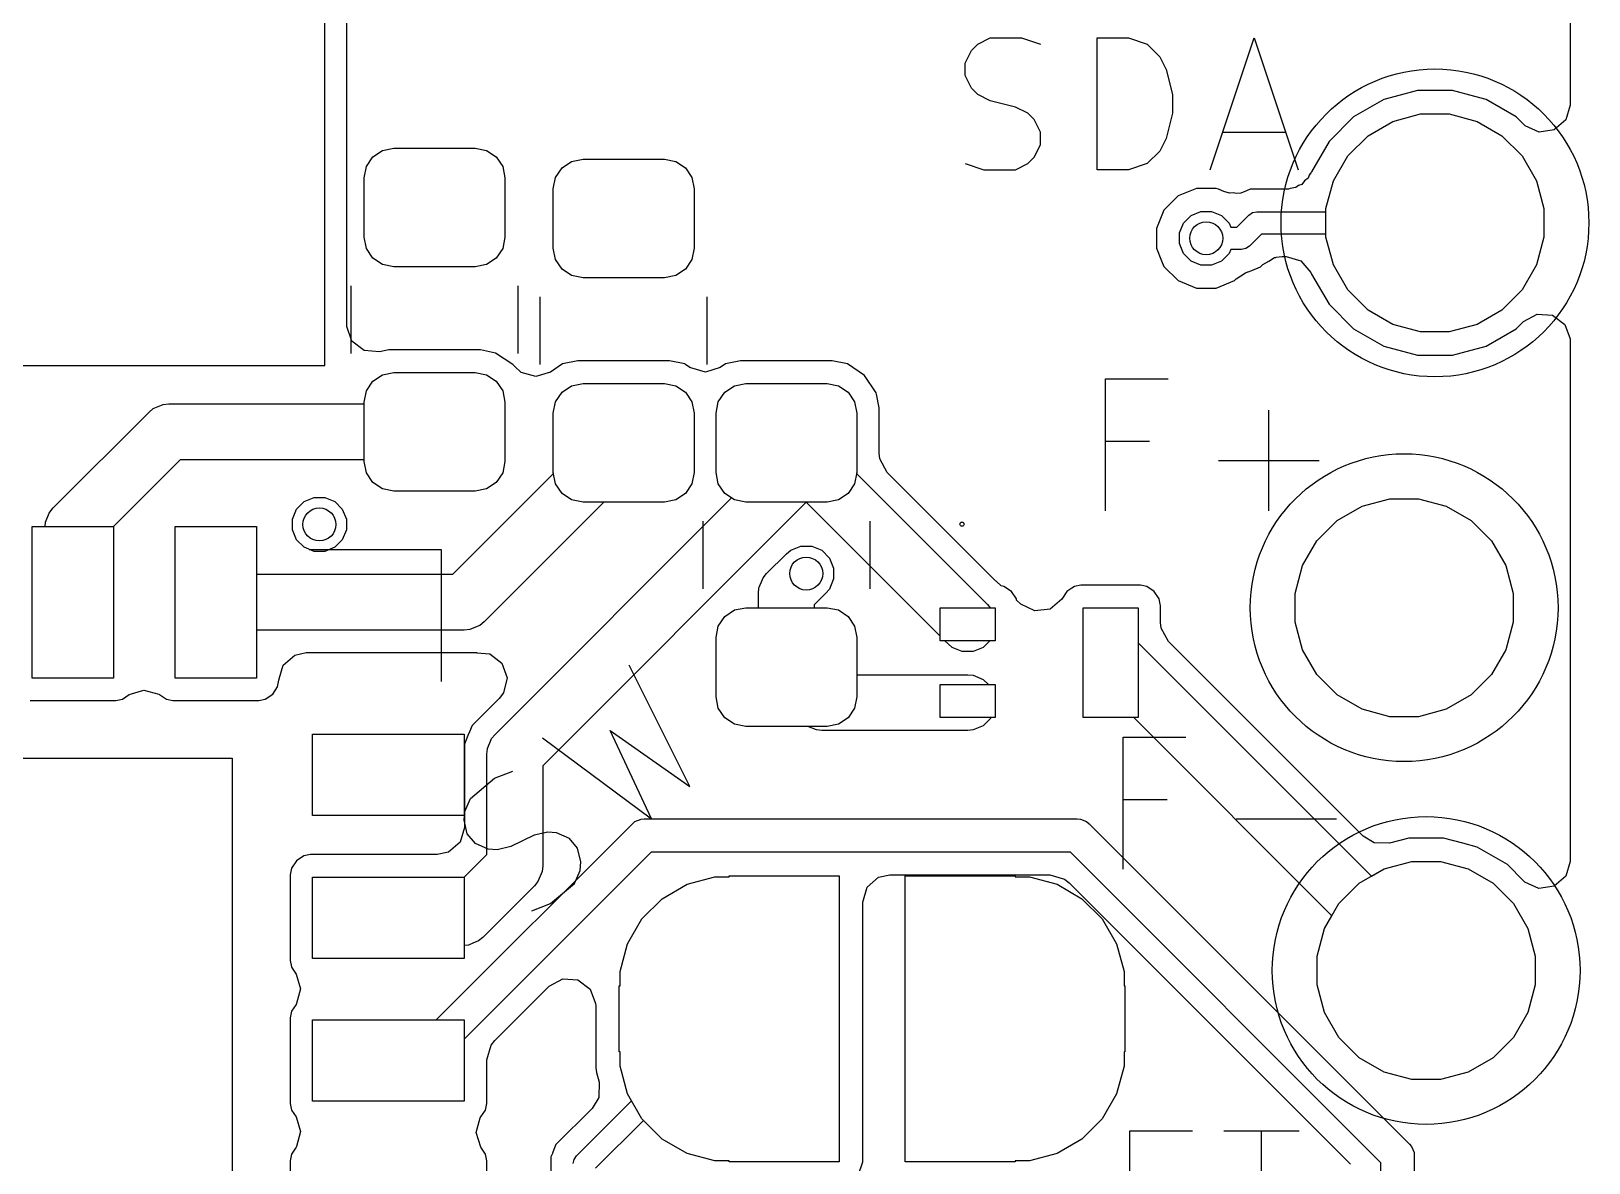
# Model space of a CAD drawing. Extents: x -28 to 34.6, y -6.7 to 48.3.
# Drawn here: x 18.15 to 25.23, y 15.42 to 20.56 of the extents above; entities that cross this region are included whole.
import ezdxf

# ---------------------------------------------------------------- set-up
doc = ezdxf.new("R2010")
doc.units = 0
doc.layers.add('BLACK', color=7, linetype='CONTINUOUS')

msp = doc.modelspace()

# ---------------------------------------------------------------- linework, layer by layer
at = {"layer": 'BLACK', "linetype": 'CONTINUOUS'}
for p, q in [((19.484332, 19.043125), (19.484332, 48.291502)), ((19.584832, 19.226675), (19.584832, 23.331927)), ((25.149651, 20.855945), (25.149564, 20.227113)), ((22.425873, 20.475588), (22.454444, 20.50416)), ((22.454444, 20.50416), (22.511587, 20.532731)), ((22.511587, 20.532731), (22.654444, 20.532731)), ((22.654444, 20.532731), (22.740158, 20.50416)), ((22.997302, 19.932731), (22.997302, 20.532731)), ((22.997302, 20.532731), (23.140159, 20.532731)), ((23.140159, 20.532731), (23.225873, 20.50416)), ((23.225873, 20.50416), (23.283016, 20.447017)), ((23.511587, 19.932731), (23.711587, 20.532731)), ((23.711587, 20.532731), (23.911587, 19.932731)), ((22.397301, 20.418445), (22.425873, 20.475588)), ((22.397301, 20.361302), (22.397301, 20.418445)), ((23.283016, 20.447017), (23.311587, 20.389874)), ((22.425873, 20.30416), (22.397301, 20.361302)), ((23.311587, 20.389874), (23.340159, 20.275588)), ((22.454444, 20.275588), (22.425873, 20.30416)), ((22.511587, 20.247017), (22.454444, 20.275588)), ((23.340159, 20.275588), (23.340159, 20.189874)), ((24.352974, 20.266247), (24.301929, 20.252569)), ((24.455064, 20.293602), (24.352974, 20.266247)), ((24.6136, 20.293602), (24.455064, 20.293602)), ((24.715689, 20.266247), (24.6136, 20.293602)), ((24.766735, 20.252569), (24.715689, 20.266247)), ((22.625873, 20.218445), (22.511587, 20.247017)), ((22.683016, 20.189874), (22.625873, 20.218445)), ((24.301929, 20.252569), (24.164635, 20.173303)), ((24.90403, 20.173302), (24.766734, 20.252569)), ((24.766734, 20.252569), (24.766735, 20.252569)), ((25.149564, 20.227113), (25.12987, 20.160076)), ((22.711587, 20.161302), (22.683016, 20.189874)), ((22.740158, 20.10416), (22.711587, 20.161302)), ((23.340159, 20.189874), (23.311587, 20.075588)), ((24.164632, 20.173301), (24.052533, 20.061202)), ((24.164635, 20.173303), (24.164632, 20.173301)), ((24.229951, 20.088179), (24.34299, 20.153442)), ((24.229951, 20.088179), (24.34299, 20.153442)), ((24.34299, 20.153442), (24.469069, 20.187224)), ((24.34299, 20.153442), (24.469069, 20.187224)), ((24.469069, 20.187224), (24.599595, 20.187224)), ((24.469069, 20.187224), (24.599595, 20.187224)), ((24.599595, 20.187224), (24.725674, 20.153442)), ((24.599595, 20.187224), (24.725674, 20.153442)), ((24.725674, 20.153442), (24.838713, 20.088179)), ((24.725674, 20.153442), (24.838713, 20.088179)), ((24.904031, 20.173301), (24.90403, 20.173302)), ((24.937883, 20.139449), (24.904031, 20.173301)), ((24.944348, 20.133428), (24.937883, 20.139449)), ((25.0079, 20.104395), (24.944348, 20.133428)), ((25.12987, 20.160076), (25.07706, 20.114329)), ((22.740158, 20.047017), (22.740158, 20.10416)), ((23.311587, 20.075588), (23.283016, 20.018445)), ((23.56873, 20.10416), (23.854445, 20.10416)), ((24.052531, 20.061199), (23.973265, 19.923905)), ((24.052533, 20.061202), (24.052531, 20.061199)), ((24.137655, 19.995883), (24.229951, 20.088179)), ((24.137655, 19.995883), (24.229951, 20.088179)), ((24.838713, 20.088179), (24.931009, 19.995883)), ((24.838713, 20.088179), (24.931009, 19.995883)), ((25.07706, 20.114329), (25.0079, 20.104395)), ((19.674608, 19.948164), (19.703873, 19.991961)), ((19.674608, 19.948164), (19.703873, 19.991961)), ((19.703873, 19.991961), (19.74767, 20.021226)), ((19.703873, 19.991961), (19.74767, 20.021226)), ((19.74767, 20.021226), (19.799332, 20.031502)), ((19.74767, 20.021226), (19.799332, 20.031502)), ((19.799332, 20.031502), (20.169332, 20.031502)), ((19.799332, 20.031502), (20.169332, 20.031502)), ((20.169332, 20.031502), (20.220994, 20.021226)), ((20.169332, 20.031502), (20.220994, 20.021226)), ((20.220994, 20.021226), (20.264791, 19.991961)), ((20.220994, 20.021226), (20.264791, 19.991961)), ((20.264791, 19.991961), (20.294056, 19.948164)), ((20.264791, 19.991961), (20.294056, 19.948164)), ((20.60767, 19.971226), (20.659332, 19.981502)), ((20.60767, 19.971226), (20.659332, 19.981502)), ((20.659332, 19.981502), (21.029332, 19.981502)), ((20.659332, 19.981502), (21.029332, 19.981502)), ((21.029332, 19.981502), (21.080994, 19.971226)), ((21.029332, 19.981502), (21.080994, 19.971226)), ((22.683016, 19.961302), (22.711587, 19.989874)), ((22.711587, 19.989874), (22.740158, 20.047017)), ((23.283016, 20.018445), (23.225873, 19.961302)), ((24.072392, 19.882844), (24.137655, 19.995883)), ((24.072392, 19.882844), (24.137655, 19.995883)), ((24.931009, 19.995883), (24.996272, 19.882844)), ((24.931009, 19.995883), (24.996272, 19.882844)), ((19.664332, 19.896502), (19.674608, 19.948164)), ((19.664332, 19.896502), (19.674608, 19.948164)), ((20.294056, 19.948164), (20.304332, 19.896502)), ((20.294056, 19.948164), (20.304332, 19.896502)), ((20.534608, 19.898164), (20.563873, 19.941961)), ((20.534608, 19.898164), (20.563873, 19.941961)), ((20.563873, 19.941961), (20.60767, 19.971226)), ((20.563873, 19.941961), (20.60767, 19.971226)), ((21.080994, 19.971226), (21.124791, 19.941961)), ((21.080994, 19.971226), (21.124791, 19.941961)), ((21.124791, 19.941961), (21.154056, 19.898164)), ((21.124791, 19.941961), (21.154056, 19.898164)), ((22.397301, 19.961302), (22.483016, 19.932731)), ((22.483016, 19.932731), (22.625873, 19.932731)), ((22.625873, 19.932731), (22.683016, 19.961302)), ((23.140159, 19.932731), (22.997302, 19.932731)), ((23.225873, 19.961302), (23.140159, 19.932731)), ((23.96267, 19.909321), (23.957619, 19.895271)), ((23.968894, 19.917044), (23.96267, 19.909321)), ((23.969202, 19.916866), (23.968894, 19.917044)), ((23.97034, 19.918838), (23.969202, 19.916866)), ((23.972041, 19.920948), (23.97034, 19.918838)), ((23.973265, 19.923905), (23.972041, 19.920948)), ((19.664332, 19.626502), (19.664332, 19.896502)), ((19.664332, 19.626502), (19.664332, 19.896502)), ((20.304332, 19.896502), (20.304332, 19.626502)), ((20.304332, 19.896502), (20.304332, 19.626502)), ((20.524332, 19.846502), (20.534608, 19.898164)), ((20.524332, 19.846502), (20.534608, 19.898164)), ((20.524332, 19.576502), (20.524332, 19.846502)), ((20.524332, 19.576502), (20.524332, 19.846502)), ((21.154056, 19.898164), (21.164332, 19.846502)), ((21.154056, 19.898164), (21.164332, 19.846502)), ((21.164332, 19.846502), (21.164332, 19.576502)), ((21.164332, 19.846502), (21.164332, 19.576502)), ((23.449157, 19.848602), (23.365689, 19.814028)), ((23.449159, 19.848602), (23.449157, 19.848602)), ((23.539505, 19.848602), (23.449159, 19.848602)), ((23.539506, 19.848602), (23.539505, 19.848602)), ((23.549645, 19.844402), (23.539506, 19.848602)), ((23.574329, 19.834178), (23.549645, 19.844402)), ((23.693918, 19.844402), (23.677458, 19.837585)), ((23.862647, 19.844402), (23.693918, 19.844402)), ((23.867789, 19.844831), (23.862647, 19.844402)), ((23.876429, 19.847937), (23.867789, 19.844831)), ((23.902185, 19.852741), (23.876429, 19.847937)), ((23.913106, 19.861121), (23.902185, 19.852741)), ((23.928199, 19.866545), (23.913106, 19.861121)), ((23.941192, 19.882668), (23.928199, 19.866545)), ((23.957619, 19.895271), (23.941192, 19.882668)), ((24.03861, 19.756765), (24.072392, 19.882844)), ((24.03861, 19.756765), (24.072392, 19.882844)), ((24.996272, 19.882844), (25.030054, 19.756765)), ((24.996272, 19.882844), (25.030054, 19.756765)), ((23.365689, 19.814028), (23.301806, 19.750145)), ((23.599762, 19.82671), (23.574329, 19.834178)), ((23.616043, 19.828461), (23.599762, 19.82671)), ((23.632089, 19.825168), (23.616043, 19.828461)), ((23.651363, 19.826776), (23.632089, 19.825168)), ((23.677458, 19.837585), (23.651363, 19.826776)), ((23.301806, 19.750145), (23.267232, 19.666677)), ((23.390398, 19.690948), (23.424886, 19.725436)), ((23.424886, 19.725436), (23.469946, 19.7441)), ((23.469946, 19.7441), (23.518718, 19.7441)), ((23.518718, 19.7441), (23.563778, 19.725436)), ((23.563778, 19.725436), (23.598266, 19.690948)), ((23.63329, 19.672302), (23.688411, 19.727423)), ((23.688411, 19.727423), (23.704892, 19.738435)), ((23.704892, 19.738435), (23.724332, 19.742302)), ((23.724332, 19.742302), (24.03861, 19.742302)), ((24.03861, 19.742302), (24.03861, 19.756765)), ((24.03861, 19.626239), (24.03861, 19.756765)), ((25.030054, 19.756765), (25.030054, 19.626239)), ((25.030054, 19.756765), (25.030054, 19.626239)), ((19.674608, 19.57484), (19.664332, 19.626502)), ((19.674608, 19.57484), (19.664332, 19.626502)), ((20.304332, 19.626502), (20.294056, 19.57484)), ((20.304332, 19.626502), (20.294056, 19.57484)), ((23.267232, 19.666677), (23.267232, 19.576328)), ((23.371734, 19.645888), (23.390398, 19.690948)), ((23.371734, 19.597116), (23.371734, 19.645888)), ((23.598266, 19.690948), (23.605989, 19.672302)), ((23.605989, 19.672302), (23.63329, 19.672302)), ((23.745374, 19.640702), (23.690253, 19.585581)), ((24.03861, 19.640702), (23.745374, 19.640702)), ((24.03861, 19.626239), (24.03861, 19.640702)), ((24.072392, 19.50016), (24.03861, 19.626239)), ((24.072392, 19.50016), (24.03861, 19.626239)), ((25.030054, 19.626239), (24.996272, 19.50016)), ((25.030054, 19.626239), (24.996272, 19.50016)), ((19.703873, 19.531043), (19.674608, 19.57484)), ((19.703873, 19.531043), (19.674608, 19.57484)), ((20.294056, 19.57484), (20.264791, 19.531043)), ((20.294056, 19.57484), (20.264791, 19.531043)), ((20.534608, 19.52484), (20.524332, 19.576502)), ((20.534608, 19.52484), (20.524332, 19.576502)), ((21.164332, 19.576502), (21.154056, 19.52484)), ((21.164332, 19.576502), (21.154056, 19.52484)), ((23.267232, 19.576328), (23.291013, 19.518917)), ((23.390398, 19.552056), (23.371734, 19.597116)), ((23.605989, 19.570702), (23.598266, 19.552056)), ((23.654332, 19.570702), (23.605989, 19.570702)), ((23.673772, 19.574569), (23.654332, 19.570702)), ((23.690253, 19.585581), (23.673772, 19.574569)), ((19.74767, 19.501778), (19.703873, 19.531043)), ((19.74767, 19.501778), (19.703873, 19.531043)), ((19.799332, 19.491502), (19.74767, 19.501778)), ((19.799332, 19.491502), (19.74767, 19.501778)), ((20.169332, 19.491502), (19.799332, 19.491502)), ((20.169332, 19.491502), (19.799332, 19.491502)), ((20.220994, 19.501778), (20.169332, 19.491502)), ((20.220994, 19.501778), (20.169332, 19.491502)), ((20.264791, 19.531043), (20.220994, 19.501778)), ((20.264791, 19.531043), (20.220994, 19.501778)), ((20.563873, 19.481043), (20.534608, 19.52484)), ((20.563873, 19.481043), (20.534608, 19.52484)), ((21.154056, 19.52484), (21.124791, 19.481043)), ((21.154056, 19.52484), (21.124791, 19.481043)), ((23.291013, 19.518917), (23.301806, 19.49286)), ((23.301806, 19.49286), (23.36569, 19.428976)), ((23.424886, 19.517568), (23.390398, 19.552056)), ((23.469946, 19.498904), (23.424886, 19.517568)), ((23.518718, 19.498904), (23.469946, 19.498904)), ((23.563778, 19.517568), (23.518718, 19.498904)), ((23.598266, 19.552056), (23.563778, 19.517568)), ((23.701205, 19.47542), (23.740943, 19.491879)), ((23.740943, 19.491879), (23.741924, 19.49286)), ((23.741924, 19.49286), (23.751348, 19.502283)), ((23.751348, 19.502283), (23.778275, 19.516987)), ((23.778275, 19.516987), (23.804094, 19.533579)), ((23.804094, 19.533579), (23.810294, 19.534471)), ((23.810294, 19.534471), (23.812671, 19.535768)), ((23.812671, 19.535768), (23.839029, 19.538602)), ((23.839029, 19.538602), (23.85748, 19.538602)), ((23.85748, 19.538602), (23.924519, 19.518917)), ((23.924519, 19.518917), (23.970274, 19.466113)), ((24.137655, 19.387121), (24.072392, 19.50016)), ((24.137655, 19.387121), (24.072392, 19.50016)), ((24.996272, 19.50016), (24.931009, 19.387121)), ((24.996272, 19.50016), (24.931009, 19.387121)), ((20.60767, 19.451778), (20.563873, 19.481043)), ((20.60767, 19.451778), (20.563873, 19.481043)), ((20.659332, 19.441502), (20.60767, 19.451778)), ((20.659332, 19.441502), (20.60767, 19.451778)), ((21.029332, 19.441502), (20.659332, 19.441502)), ((21.029332, 19.441502), (20.659332, 19.441502)), ((21.080994, 19.451778), (21.029332, 19.441502)), ((21.080994, 19.451778), (21.029332, 19.441502)), ((21.124791, 19.481043), (21.080994, 19.451778)), ((21.124791, 19.481043), (21.080994, 19.451778)), ((23.36569, 19.428976), (23.449159, 19.394402)), ((23.539505, 19.394402), (23.622974, 19.428976)), ((23.622974, 19.428976), (23.630505, 19.436508)), ((23.630505, 19.436508), (23.672634, 19.464156)), ((23.672634, 19.464156), (23.68389, 19.468602)), ((23.68389, 19.468602), (23.684745, 19.468602)), ((23.684745, 19.468602), (23.684746, 19.468602)), ((23.684746, 19.468602), (23.701205, 19.47542)), ((23.970274, 19.466113), (23.972041, 19.462056)), ((23.972041, 19.462056), (23.973265, 19.4591)), ((23.973265, 19.4591), (24.052532, 19.321804)), ((19.604332, 19.097861), (19.604332, 19.405143)), ((20.364332, 19.097861), (20.364332, 19.405143)), ((20.464332, 19.047861), (20.464332, 19.355143)), ((21.224332, 19.047861), (21.224332, 19.355143)), ((23.449159, 19.394402), (23.449161, 19.394402)), ((23.449161, 19.394402), (23.539503, 19.394402)), ((23.539503, 19.394402), (23.539505, 19.394402)), ((24.229951, 19.294825), (24.137655, 19.387121)), ((24.229951, 19.294825), (24.137655, 19.387121)), ((24.931009, 19.387121), (24.838713, 19.294825)), ((24.931009, 19.387121), (24.838713, 19.294825)), ((24.052532, 19.321804), (24.164634, 19.209702)), ((24.34299, 19.229562), (24.229951, 19.294825)), ((24.34299, 19.229562), (24.229951, 19.294825)), ((24.838713, 19.294825), (24.725674, 19.229562)), ((24.838713, 19.294825), (24.725674, 19.229562)), ((24.937736, 19.243409), (24.999056, 19.276893)), ((24.999056, 19.276893), (25.068748, 19.271909)), ((25.068748, 19.271909), (25.124682, 19.230039)), ((19.58501, 19.220038), (19.584832, 19.226675)), ((19.608254, 19.154148), (19.58501, 19.220038)), ((24.164634, 19.209702), (24.30193, 19.130435)), ((24.469069, 19.19578), (24.34299, 19.229562)), ((24.469069, 19.19578), (24.34299, 19.229562)), ((24.725674, 19.229562), (24.599595, 19.19578)), ((24.725674, 19.229562), (24.599595, 19.19578)), ((24.766734, 19.130435), (24.90403, 19.209702)), ((24.90403, 19.209702), (24.937736, 19.243409)), ((25.124682, 19.230039), (25.1491, 19.164575)), ((19.663432, 19.111285), (19.608254, 19.154148)), ((24.30193, 19.130435), (24.455064, 19.089402)), ((24.599595, 19.19578), (24.469069, 19.19578)), ((24.599595, 19.19578), (24.469069, 19.19578)), ((24.6136, 19.089402), (24.766734, 19.130435)), ((25.149416, 19.15571), (25.14909, 16.787587)), ((25.1491, 19.164575), (25.149416, 19.15571)), ((19.733023, 19.105058), (19.663432, 19.111285)), ((19.775977, 19.113602), (19.733023, 19.105058)), ((19.77598, 19.113602), (19.775977, 19.113602)), ((20.192684, 19.113602), (19.77598, 19.113602)), ((20.192686, 19.113602), (20.192684, 19.113602)), ((20.261842, 19.099846), (20.192686, 19.113602)), ((20.261843, 19.099846), (20.261842, 19.099846)), ((20.261844, 19.099845), (20.261843, 19.099846)), ((20.340272, 19.047442), (20.261844, 19.099845)), ((20.635978, 19.063602), (20.566819, 19.049846)), ((20.63598, 19.063602), (20.635978, 19.063602)), ((21.052684, 19.063602), (20.63598, 19.063602)), ((21.052686, 19.063602), (21.052684, 19.063602)), ((21.121842, 19.049846), (21.052686, 19.063602)), ((21.375978, 19.063602), (21.306821, 19.049846)), ((21.37598, 19.063602), (21.375978, 19.063602)), ((21.792684, 19.063602), (21.37598, 19.063602)), ((21.792686, 19.063602), (21.792684, 19.063602)), ((21.861842, 19.049846), (21.792686, 19.063602)), ((24.455064, 19.089402), (24.455066, 19.089402)), ((24.455066, 19.089402), (24.613598, 19.089402)), ((24.613598, 19.089402), (24.6136, 19.089402)), ((-9.749238, 19.043125), (19.484332, 19.043125)), ((19.703873, 18.971961), (19.74767, 19.001226)), ((19.703873, 18.971961), (19.74767, 19.001226)), ((19.703873, 18.971961), (19.74767, 19.001226)), ((19.74767, 19.001226), (19.799332, 19.011502)), ((19.74767, 19.001226), (19.799332, 19.011502)), ((19.74767, 19.001226), (19.799332, 19.011502)), ((19.799332, 19.011502), (20.169332, 19.011502)), ((19.799332, 19.011502), (20.169332, 19.011502)), ((19.799332, 19.011502), (20.169332, 19.011502)), ((20.169332, 19.011502), (20.220994, 19.001226)), ((20.169332, 19.011502), (20.220994, 19.001226)), ((20.169332, 19.011502), (20.220994, 19.001226)), ((20.220994, 19.001226), (20.264791, 18.971961)), ((20.220994, 19.001226), (20.264791, 18.971961)), ((20.220994, 19.001226), (20.264791, 18.971961)), ((20.340272, 19.047441), (20.340272, 19.047442)), ((20.340274, 19.04744), (20.340272, 19.047441)), ((20.348908, 19.038806), (20.340274, 19.04744)), ((20.349082, 19.038981), (20.348908, 19.038806)), ((20.37813, 19.01095), (20.349082, 19.038981)), ((20.44551, 18.992465), (20.37813, 19.01095)), ((20.512187, 19.013342), (20.44551, 18.992465)), ((20.566819, 19.049846), (20.512187, 19.013342)), ((21.121843, 19.049846), (21.121842, 19.049846)), ((21.121844, 19.049845), (21.121843, 19.049846)), ((21.12544, 19.047442), (21.121844, 19.049845)), ((21.145443, 19.034077), (21.12544, 19.047442)), ((21.149163, 19.031687), (21.145443, 19.034077)), ((21.216543, 19.013201), (21.149163, 19.031687)), ((21.283221, 19.034077), (21.216543, 19.013201)), ((21.306821, 19.049846), (21.283221, 19.034077)), ((21.861843, 19.049846), (21.861842, 19.049846)), ((21.861844, 19.049845), (21.861843, 19.049846)), ((21.940272, 18.997442), (21.861844, 19.049845)), ((21.992675, 18.919014), (21.940272, 18.997442)), ((19.664332, 18.876502), (19.674608, 18.928164)), ((19.664332, 18.876502), (19.674608, 18.928164)), ((19.664332, 18.876502), (19.674608, 18.928164)), ((19.674608, 18.928164), (19.703873, 18.971961)), ((19.674608, 18.928164), (19.703873, 18.971961)), ((19.674608, 18.928164), (19.703873, 18.971961)), ((20.264791, 18.971961), (20.294056, 18.928164)), ((20.264791, 18.971961), (20.294056, 18.928164)), ((20.264791, 18.971961), (20.294056, 18.928164)), ((20.294056, 18.928164), (20.304332, 18.876502)), ((20.294056, 18.928164), (20.304332, 18.876502)), ((20.294056, 18.928164), (20.304332, 18.876502)), ((20.534608, 18.878164), (20.563873, 18.921961)), ((20.534608, 18.878164), (20.563873, 18.921961)), ((20.534608, 18.878164), (20.563873, 18.921961)), ((20.563873, 18.921961), (20.60767, 18.951226)), ((20.563873, 18.921961), (20.60767, 18.951226)), ((20.563873, 18.921961), (20.60767, 18.951226)), ((20.60767, 18.951226), (20.659332, 18.961502)), ((20.60767, 18.951226), (20.659332, 18.961502)), ((20.60767, 18.951226), (20.659332, 18.961502)), ((20.659332, 18.961502), (21.029332, 18.961502)), ((20.659332, 18.961502), (21.029332, 18.961502)), ((20.659332, 18.961502), (21.029332, 18.961502)), ((21.029332, 18.961502), (21.080994, 18.951226)), ((21.029332, 18.961502), (21.080994, 18.951226)), ((21.029332, 18.961502), (21.080994, 18.951226)), ((21.080994, 18.951226), (21.124791, 18.921961)), ((21.080994, 18.951226), (21.124791, 18.921961)), ((21.080994, 18.951226), (21.124791, 18.921961)), ((21.124791, 18.921961), (21.154056, 18.878164)), ((21.124791, 18.921961), (21.154056, 18.878164)), ((21.124791, 18.921961), (21.154056, 18.878164)), ((21.274608, 18.878164), (21.303873, 18.921961)), ((21.274608, 18.878164), (21.303873, 18.921961)), ((21.274608, 18.878164), (21.303873, 18.921961)), ((21.303873, 18.921961), (21.34767, 18.951226)), ((21.303873, 18.921961), (21.34767, 18.951226)), ((21.303873, 18.921961), (21.34767, 18.951226)), ((21.34767, 18.951226), (21.399332, 18.961502)), ((21.34767, 18.951226), (21.399332, 18.961502)), ((21.34767, 18.951226), (21.399332, 18.961502)), ((21.399332, 18.961502), (21.769332, 18.961502)), ((21.399332, 18.961502), (21.769332, 18.961502)), ((21.399332, 18.961502), (21.769332, 18.961502)), ((21.769332, 18.961502), (21.820994, 18.951226)), ((21.769332, 18.961502), (21.820994, 18.951226)), ((21.769332, 18.961502), (21.820994, 18.951226)), ((21.820994, 18.951226), (21.864791, 18.921961)), ((21.820994, 18.951226), (21.864791, 18.921961)), ((21.820994, 18.951226), (21.864791, 18.921961)), ((21.864791, 18.921961), (21.894056, 18.878164)), ((21.864791, 18.921961), (21.894056, 18.878164)), ((21.864791, 18.921961), (21.894056, 18.878164)), ((21.993957, 18.912569), (21.992675, 18.919014)), ((23.035873, 18.382731), (23.035873, 18.982731)), ((23.035873, 18.982731), (23.321587, 18.982731)), ((18.685329, 18.831304), (18.704574, 18.847098)), ((18.704574, 18.847098), (18.704575, 18.847099)), ((18.704575, 18.847099), (18.750356, 18.866062)), ((18.750356, 18.866062), (18.775132, 18.868502)), ((18.775132, 18.868502), (19.664332, 18.868502)), ((19.664332, 18.868502), (19.664332, 18.876502)), ((19.664332, 18.606502), (19.664332, 18.876502)), ((19.664332, 18.606502), (19.664332, 18.876502)), ((20.304332, 18.876502), (20.304332, 18.606502)), ((20.304332, 18.876502), (20.304332, 18.606502)), ((20.304332, 18.876502), (20.304332, 18.606502)), ((20.524332, 18.826502), (20.534608, 18.878164)), ((20.524332, 18.826502), (20.534608, 18.878164)), ((20.524332, 18.826502), (20.534608, 18.878164)), ((21.154056, 18.878164), (21.164332, 18.826502)), ((21.154056, 18.878164), (21.164332, 18.826502)), ((21.154056, 18.878164), (21.164332, 18.826502)), ((21.264332, 18.826502), (21.274608, 18.878164)), ((21.264332, 18.826502), (21.274608, 18.878164)), ((21.264332, 18.826502), (21.274608, 18.878164)), ((21.894056, 18.878164), (21.904332, 18.826502)), ((21.894056, 18.878164), (21.904332, 18.826502)), ((21.894056, 18.878164), (21.904332, 18.826502)), ((22.006432, 18.849857), (21.993957, 18.912569)), ((22.006432, 18.644761), (22.006432, 18.849857)), ((18.249529, 18.395505), (18.685329, 18.831304)), ((20.524332, 18.556502), (20.524332, 18.826502)), ((20.524332, 18.556502), (20.524332, 18.826502)), ((20.524332, 18.556502), (20.524332, 18.826502)), ((21.164332, 18.826502), (21.164332, 18.556502)), ((21.164332, 18.826502), (21.164332, 18.556502)), ((21.164332, 18.826502), (21.164332, 18.556502)), ((21.264332, 18.556502), (21.264332, 18.826502)), ((21.264332, 18.556502), (21.264332, 18.826502)), ((21.264332, 18.556502), (21.264332, 18.826502)), ((21.904332, 18.826502), (21.904332, 18.556502)), ((21.904332, 18.826502), (21.904332, 18.556502)), ((21.904332, 18.826502), (21.904332, 18.556502)), ((23.77873, 18.382731), (23.77873, 18.839874)), ((22.009266, 18.618403), (22.006432, 18.644761)), ((23.235873, 18.697017), (23.035873, 18.697017)), ((18.827737, 18.614502), (18.524332, 18.311097)), ((19.664332, 18.614502), (18.827737, 18.614502)), ((19.664332, 18.606502), (19.664332, 18.614502)), ((19.674608, 18.55484), (19.664332, 18.606502)), ((19.674608, 18.55484), (19.664332, 18.606502)), ((19.674608, 18.55484), (19.664332, 18.606502)), ((20.304332, 18.606502), (20.294056, 18.55484)), ((20.304332, 18.606502), (20.294056, 18.55484)), ((20.304332, 18.606502), (20.294056, 18.55484)), ((22.042751, 18.55708), (22.009266, 18.618403)), ((23.550159, 18.611302), (24.007302, 18.611302)), ((19.703873, 18.511043), (19.674608, 18.55484)), ((19.703873, 18.511043), (19.674608, 18.55484)), ((19.703873, 18.511043), (19.674608, 18.55484)), ((19.74767, 18.481778), (19.703873, 18.511043)), ((19.74767, 18.481778), (19.703873, 18.511043)), ((19.74767, 18.481778), (19.703873, 18.511043)), ((20.066726, 18.093502), (20.525227, 18.552003)), ((20.264791, 18.511043), (20.220994, 18.481778)), ((20.264791, 18.511043), (20.220994, 18.481778)), ((20.264791, 18.511043), (20.220994, 18.481778)), ((20.294056, 18.55484), (20.264791, 18.511043)), ((20.294056, 18.55484), (20.264791, 18.511043)), ((20.294056, 18.55484), (20.264791, 18.511043)), ((20.525227, 18.552003), (20.524332, 18.556502)), ((20.534608, 18.50484), (20.524332, 18.556502)), ((20.534608, 18.50484), (20.524332, 18.556502)), ((20.563873, 18.461043), (20.534608, 18.50484)), ((20.563873, 18.461043), (20.534608, 18.50484)), ((21.154056, 18.50484), (21.124791, 18.461043)), ((21.154056, 18.50484), (21.124791, 18.461043)), ((21.154056, 18.50484), (21.124791, 18.461043)), ((21.164332, 18.556502), (21.154056, 18.50484)), ((21.164332, 18.556502), (21.154056, 18.50484)), ((21.164332, 18.556502), (21.154056, 18.50484)), ((21.274608, 18.50484), (21.264332, 18.556502)), ((21.274608, 18.50484), (21.264332, 18.556502)), ((21.274608, 18.50484), (21.264332, 18.556502)), ((21.303873, 18.461043), (21.274608, 18.50484)), ((21.303873, 18.461043), (21.274608, 18.50484)), ((21.303873, 18.461043), (21.274608, 18.50484)), ((21.894056, 18.50484), (21.864791, 18.461043)), ((21.894056, 18.50484), (21.864791, 18.461043)), ((21.904332, 18.556502), (21.894056, 18.50484)), ((21.904332, 18.556502), (21.894056, 18.50484)), ((21.904332, 18.556502), (21.903437, 18.552003)), ((21.903437, 18.552003), (22.499134, 17.956305)), ((22.536215, 18.063616), (22.042751, 18.55708)), ((19.35648, 18.389548), (19.390968, 18.424036)), ((19.390968, 18.424036), (19.436028, 18.4427)), ((19.436028, 18.4427), (19.4848, 18.4427)), ((19.4848, 18.4427), (19.52986, 18.424036)), ((19.52986, 18.424036), (19.564348, 18.389548)), ((19.799332, 18.471502), (19.74767, 18.481778)), ((19.799332, 18.471502), (19.74767, 18.481778)), ((19.799332, 18.471502), (19.74767, 18.481778)), ((20.169332, 18.471502), (19.799332, 18.471502)), ((20.169332, 18.471502), (19.799332, 18.471502)), ((20.169332, 18.471502), (19.799332, 18.471502)), ((20.220994, 18.481778), (20.169332, 18.471502)), ((20.220994, 18.481778), (20.169332, 18.471502)), ((20.220994, 18.481778), (20.169332, 18.471502)), ((20.753937, 18.421502), (20.209135, 17.876699)), ((20.259129, 17.365269), (21.334463, 18.440603)), ((20.60767, 18.431778), (20.563873, 18.461043)), ((20.60767, 18.431778), (20.563873, 18.461043)), ((20.659332, 18.421502), (20.60767, 18.431778)), ((20.659332, 18.421502), (20.60767, 18.431778)), ((21.029332, 18.421502), (20.659332, 18.421502)), ((21.029332, 18.421502), (20.659332, 18.421502)), ((21.029332, 18.421502), (20.753937, 18.421502)), ((21.080994, 18.431778), (21.029332, 18.421502)), ((21.080994, 18.431778), (21.029332, 18.421502)), ((21.080994, 18.431778), (21.029332, 18.421502)), ((21.124791, 18.461043), (21.080994, 18.431778)), ((21.124791, 18.461043), (21.080994, 18.431778)), ((21.124791, 18.461043), (21.080994, 18.431778)), ((21.334463, 18.440603), (21.303873, 18.461043)), ((21.34767, 18.431778), (21.303873, 18.461043)), ((21.34767, 18.431778), (21.303873, 18.461043)), ((21.399332, 18.421502), (21.34767, 18.431778)), ((21.399332, 18.421502), (21.34767, 18.431778)), ((21.769332, 18.421502), (21.399332, 18.421502)), ((21.769332, 18.421502), (21.399332, 18.421502)), ((21.674494, 18.421502), (21.674134, 18.421063)), ((21.674726, 18.421502), (21.674494, 18.421502)), ((22.284332, 17.811897), (21.674726, 18.421502)), ((21.820994, 18.431778), (21.769332, 18.421502)), ((21.820994, 18.431778), (21.769332, 18.421502)), ((21.864791, 18.461043), (21.820994, 18.431778)), ((21.864791, 18.461043), (21.820994, 18.431778)), ((24.20299, 18.403442), (24.329069, 18.437224)), ((24.329069, 18.437224), (24.459595, 18.437224)), ((24.459595, 18.437224), (24.585674, 18.403442)), ((18.214965, 18.330943), (18.231533, 18.370942)), ((18.231533, 18.370942), (18.233735, 18.376259)), ((18.233735, 18.376259), (18.233736, 18.37626)), ((18.233736, 18.37626), (18.249529, 18.395505)), ((19.337816, 18.344488), (19.35648, 18.389548)), ((19.564348, 18.389548), (19.583012, 18.344488)), ((21.674134, 18.421063), (20.475932, 17.222861)), ((24.089951, 18.338179), (24.20299, 18.403442)), ((24.585674, 18.403442), (24.698713, 18.338179)), ((18.154332, 17.621502), (18.154332, 18.311502)), ((18.154332, 18.311502), (18.212903, 18.311502)), ((18.154332, 17.621502), (18.154332, 18.311502)), ((18.154332, 18.311502), (18.524332, 18.311502)), ((18.154332, 17.621502), (18.154332, 18.311502)), ((18.154332, 18.311502), (18.524332, 18.311502)), ((18.212903, 18.311502), (18.214772, 18.330478)), ((18.214772, 18.330478), (18.214965, 18.330943)), ((18.524332, 18.311502), (18.524332, 17.621502)), ((18.524332, 18.311502), (18.524332, 17.621502)), ((18.524332, 18.311097), (18.524332, 17.621502)), ((18.804332, 17.621502), (18.804332, 18.311502)), ((18.804332, 18.311502), (19.174332, 18.311502)), ((18.804332, 17.621502), (18.804332, 18.311502)), ((18.804332, 18.311502), (19.174332, 18.311502)), ((18.804332, 17.621502), (18.804332, 18.311502)), ((18.804332, 18.311502), (19.174332, 18.311502)), ((19.174332, 18.311502), (19.174332, 18.093502)), ((19.174332, 18.311502), (19.174332, 17.621502)), ((19.174332, 18.311502), (19.174332, 17.621502)), ((19.337816, 18.295716), (19.337816, 18.344488)), ((19.35648, 18.250656), (19.337816, 18.295716)), ((19.583012, 18.295716), (19.564348, 18.250656)), ((19.583012, 18.344488), (19.583012, 18.295716)), ((21.204332, 18.335143), (21.204332, 18.027861)), ((21.964332, 18.335143), (21.964332, 18.027861)), ((23.997655, 18.245883), (24.089951, 18.338179)), ((24.698713, 18.338179), (24.791009, 18.245883)), ((19.390968, 18.216168), (19.35648, 18.250656)), ((19.436028, 18.197504), (19.390968, 18.216168)), ((19.52986, 18.216168), (19.4848, 18.197504)), ((19.564348, 18.250656), (19.52986, 18.216168)), ((21.604092, 18.202473), (21.649873, 18.221436)), ((21.649873, 18.221436), (21.699427, 18.221436)), ((21.699427, 18.221436), (21.745208, 18.202473)), ((23.932392, 18.132844), (23.997655, 18.245883)), ((24.791009, 18.245883), (24.856272, 18.132844)), ((19.414332, 18.206502), (20.014332, 18.206502)), ((19.4848, 18.197504), (19.436028, 18.197504)), ((20.014332, 18.206502), (20.014332, 17.606502)), ((21.494529, 18.096361), (21.584847, 18.186679)), ((21.584847, 18.186679), (21.604092, 18.202473)), ((21.745208, 18.202473), (21.780247, 18.167434)), ((21.780247, 18.167434), (21.79921, 18.121653)), ((19.174332, 18.093502), (20.066726, 18.093502)), ((21.461126, 18.034602), (21.475387, 18.069032)), ((21.475387, 18.069032), (21.478735, 18.077115)), ((21.478735, 18.077115), (21.478736, 18.077116)), ((21.478736, 18.077116), (21.494529, 18.096361)), ((21.79921, 18.072099), (21.780247, 18.026318)), ((21.79921, 18.121653), (21.79921, 18.072099)), ((23.89861, 18.006765), (23.932392, 18.132844)), ((24.856272, 18.132844), (24.890054, 18.006765)), ((21.457332, 18.006558), (21.459772, 18.031334)), ((21.457332, 17.941502), (21.457332, 18.006558)), ((21.459772, 18.031334), (21.461126, 18.034602)), ((21.764453, 18.007073), (21.711332, 17.953952)), ((21.780247, 18.026318), (21.764453, 18.007073)), ((22.538678, 18.06197), (22.536215, 18.063616)), ((22.539697, 18.060266), (22.538678, 18.06197)), ((22.561363, 18.040226), (22.539697, 18.060266)), ((22.574169, 18.037678), (22.561363, 18.040226)), ((22.607942, 18.015112), (22.574169, 18.037678)), ((22.630508, 17.981339), (22.607942, 18.015112)), ((22.860721, 18.015112), (22.837432, 17.980257)), ((22.883187, 18.030123), (22.860721, 18.015112)), ((22.894495, 18.037678), (22.883187, 18.030123)), ((22.894497, 18.037679), (22.894495, 18.037679)), ((22.894495, 18.037679), (22.894495, 18.037678)), ((22.924273, 18.043601), (22.894497, 18.037679)), ((22.924281, 18.043602), (22.924273, 18.043601)), ((23.194389, 18.043602), (22.924281, 18.043602)), ((23.224167, 18.037679), (23.194389, 18.043602)), ((23.224168, 18.037679), (23.224167, 18.037679)), ((23.224169, 18.037678), (23.224168, 18.037679)), ((23.257942, 18.015112), (23.224169, 18.037678)), ((23.280508, 17.981339), (23.257942, 18.015112)), ((23.89861, 17.876239), (23.89861, 18.006765)), ((24.890054, 18.006765), (24.890054, 17.876239)), ((21.303873, 17.901961), (21.34767, 17.931226)), ((21.303873, 17.901961), (21.34767, 17.931226)), ((21.303873, 17.901961), (21.34767, 17.931226)), ((21.34767, 17.931226), (21.399332, 17.941502)), ((21.34767, 17.931226), (21.399332, 17.941502)), ((21.34767, 17.931226), (21.399332, 17.941502)), ((21.399332, 17.941502), (21.457332, 17.941502)), ((21.399332, 17.941502), (21.769332, 17.941502)), ((21.399332, 17.941502), (21.769332, 17.941502)), ((21.711332, 17.953952), (21.711332, 17.941502)), ((21.711332, 17.941502), (21.769332, 17.941502)), ((21.769332, 17.941502), (21.820994, 17.931226)), ((21.769332, 17.941502), (21.820994, 17.931226)), ((21.769332, 17.941502), (21.820994, 17.931226)), ((21.820994, 17.931226), (21.864791, 17.901961)), ((21.820994, 17.931226), (21.864791, 17.901961)), ((21.820994, 17.931226), (21.864791, 17.901961)), ((22.284332, 17.791502), (22.284332, 17.941502)), ((22.284332, 17.941502), (22.534332, 17.941502)), ((22.284332, 17.791502), (22.284332, 17.941502)), ((22.284332, 17.941502), (22.534332, 17.941502)), ((22.499134, 17.956305), (22.511283, 17.941502)), ((22.511283, 17.941502), (22.534332, 17.941502)), ((22.534332, 17.941502), (22.534332, 17.791502)), ((22.534332, 17.941502), (22.534332, 17.791502)), ((22.534332, 17.941502), (22.534332, 17.791502)), ((22.631743, 17.975128), (22.630508, 17.981339)), ((22.650132, 17.958119), (22.631743, 17.975128)), ((22.651467, 17.956903), (22.650132, 17.958119)), ((22.714494, 17.926747), (22.651467, 17.956903)), ((22.783819, 17.935453), (22.714494, 17.926747)), ((22.837432, 17.980257), (22.783819, 17.935453)), ((22.934332, 17.441502), (22.934332, 17.941502)), ((22.934332, 17.941502), (23.184332, 17.941502)), ((22.934332, 17.441502), (22.934332, 17.941502)), ((22.934332, 17.941502), (23.184332, 17.941502)), ((22.934332, 17.441502), (22.934332, 17.941502)), ((22.934332, 17.941502), (23.184332, 17.941502)), ((23.184332, 17.941502), (23.184332, 17.781108)), ((23.184332, 17.941502), (23.184332, 17.441502)), ((23.184332, 17.941502), (23.184332, 17.441502)), ((23.285126, 17.958119), (23.280508, 17.981339)), ((23.28643, 17.951561), (23.285126, 17.958119)), ((23.286431, 17.951553), (23.28643, 17.951561)), ((23.286431, 17.874762), (23.286431, 17.951553)), ((20.189889, 17.860905), (20.163072, 17.849798)), ((20.18989, 17.860906), (20.189889, 17.860905)), ((20.209135, 17.876699), (20.18989, 17.860906)), ((21.264332, 17.806502), (21.274608, 17.858164)), ((21.264332, 17.806502), (21.274608, 17.858164)), ((21.264332, 17.806502), (21.274608, 17.858164)), ((21.274608, 17.858164), (21.303873, 17.901961)), ((21.274608, 17.858164), (21.303873, 17.901961)), ((21.274608, 17.858164), (21.303873, 17.901961)), ((21.864791, 17.901961), (21.894056, 17.858164)), ((21.864791, 17.901961), (21.894056, 17.858164)), ((21.864791, 17.901961), (21.894056, 17.858164)), ((21.894056, 17.858164), (21.904332, 17.806502)), ((21.894056, 17.858164), (21.904332, 17.806502)), ((21.894056, 17.858164), (21.904332, 17.806502)), ((23.289265, 17.848404), (23.286431, 17.874762)), ((23.932392, 17.75016), (23.89861, 17.876239)), ((24.890054, 17.876239), (24.856272, 17.75016)), ((20.119332, 17.839502), (19.174332, 17.839502)), ((19.174332, 17.839502), (19.174332, 17.621502)), ((20.144108, 17.841942), (20.119332, 17.839502)), ((20.144109, 17.841942), (20.144108, 17.841942)), ((20.163072, 17.849798), (20.144109, 17.841942)), ((21.264332, 17.536502), (21.264332, 17.806502)), ((21.264332, 17.536502), (21.264332, 17.806502)), ((21.264332, 17.536502), (21.264332, 17.806502)), ((21.904332, 17.806502), (21.904332, 17.636902)), ((21.904332, 17.806502), (21.904332, 17.536502)), ((21.904332, 17.806502), (21.904332, 17.536502)), ((22.284332, 17.791502), (22.284332, 17.811897)), ((22.304727, 17.791502), (22.284332, 17.791502)), ((22.534332, 17.791502), (22.284332, 17.791502)), ((22.534332, 17.791502), (22.284332, 17.791502)), ((22.319529, 17.7767), (22.304727, 17.791502)), ((22.510486, 17.791502), (22.47989, 17.760906)), ((22.534332, 17.791502), (22.510486, 17.791502)), ((23.32275, 17.787081), (23.289265, 17.848404)), ((24.207625, 16.902206), (23.32275, 17.787081)), ((19.296117, 17.680441), (19.348921, 17.726196)), ((19.348921, 17.726196), (19.400432, 17.737402)), ((19.400432, 17.737402), (20.1649, 17.737402)), ((20.1649, 17.737402), (20.164902, 17.737402)), ((20.164902, 17.737402), (20.164903, 17.737402)), ((20.164903, 17.737402), (20.164905, 17.737404)), ((20.164905, 17.737404), (20.16589, 17.737599)), ((20.16589, 17.737599), (20.168093, 17.737402)), ((20.168093, 17.737402), (20.177116, 17.737402)), ((20.177116, 17.737402), (20.177116, 17.736595)), ((20.177116, 17.736595), (20.235482, 17.731375)), ((20.235482, 17.731375), (20.290662, 17.688515)), ((22.338774, 17.760906), (22.319529, 17.7767)), ((22.384555, 17.741942), (22.338774, 17.760906)), ((22.434109, 17.741942), (22.384555, 17.741942)), ((22.47989, 17.760906), (22.434109, 17.741942)), ((23.184332, 17.781108), (24.245303, 16.720137)), ((23.997655, 17.637121), (23.932392, 17.75016)), ((24.856272, 17.75016), (24.791009, 17.637121)), ((19.27762, 17.61745), (19.296117, 17.680441)), ((20.290662, 17.688515), (20.31391, 17.622627)), ((21.145647, 17.128313), (20.869409, 17.679767)), ((18.524332, 17.621502), (18.154332, 17.621502)), ((18.524332, 17.621502), (18.154332, 17.621502)), ((18.524332, 17.621502), (18.154332, 17.621502)), ((19.174332, 17.621502), (18.804332, 17.621502)), ((19.174332, 17.621502), (18.804332, 17.621502)), ((19.174332, 17.621502), (18.804332, 17.621502)), ((19.247942, 17.547892), (19.270508, 17.581665)), ((19.270508, 17.581665), (19.276432, 17.611447)), ((19.276432, 17.613402), (19.276721, 17.61439)), ((19.276432, 17.611447), (19.276432, 17.613402)), ((19.276721, 17.61439), (19.277029, 17.617508)), ((19.277029, 17.617508), (19.27762, 17.61745)), ((20.31391, 17.622627), (20.297845, 17.554629)), ((21.904332, 17.636902), (22.409332, 17.636902)), ((22.284332, 17.441502), (22.284332, 17.591502)), ((22.284332, 17.591502), (22.534332, 17.591502)), ((22.284332, 17.441502), (22.284332, 17.591502)), ((22.284332, 17.591502), (22.534332, 17.591502)), ((22.409332, 17.636902), (22.434108, 17.634462)), ((22.434108, 17.634462), (22.479889, 17.615499)), ((22.479889, 17.615499), (22.503886, 17.591502)), ((22.503886, 17.591502), (22.534332, 17.591502)), ((22.534332, 17.591502), (22.534332, 17.441502)), ((22.534332, 17.591502), (22.534332, 17.441502)), ((22.534332, 17.591502), (22.534332, 17.441502)), ((24.089951, 17.544825), (23.997655, 17.637121)), ((24.791009, 17.637121), (24.698713, 17.544825)), ((18.144277, 17.519402), (18.534386, 17.519403)), ((18.534386, 17.519403), (18.564169, 17.525326)), ((18.564169, 17.525326), (18.595443, 17.546223)), ((18.595443, 17.546223), (18.662116, 17.5671)), ((18.662116, 17.5671), (18.729497, 17.548616)), ((18.729497, 17.548616), (18.733205, 17.546233)), ((18.733205, 17.546233), (18.764495, 17.525326)), ((18.764495, 17.525326), (18.794277, 17.519402)), ((18.794277, 17.519402), (19.184386, 17.519403)), ((19.184386, 17.519403), (19.214169, 17.525326)), ((19.214169, 17.525326), (19.247942, 17.547892)), ((20.27777, 17.528302), (20.154711, 17.405243)), ((20.297845, 17.554629), (20.27777, 17.528302)), ((21.274608, 17.48484), (21.264332, 17.536502)), ((21.274608, 17.48484), (21.264332, 17.536502)), ((21.274608, 17.48484), (21.264332, 17.536502)), ((21.904332, 17.536502), (21.894056, 17.48484)), ((21.904332, 17.536502), (21.894056, 17.48484)), ((24.20299, 17.479562), (24.089951, 17.544825)), ((24.698713, 17.544825), (24.585674, 17.479562)), ((21.303873, 17.441043), (21.274608, 17.48484)), ((21.303873, 17.441043), (21.274608, 17.48484)), ((21.303873, 17.441043), (21.274608, 17.48484)), ((21.34767, 17.411778), (21.303873, 17.441043)), ((21.34767, 17.411778), (21.303873, 17.441043)), ((21.34767, 17.411778), (21.303873, 17.441043)), ((21.864791, 17.441043), (21.820994, 17.411778)), ((21.864791, 17.441043), (21.820994, 17.411778)), ((21.894056, 17.48484), (21.864791, 17.441043)), ((21.894056, 17.48484), (21.864791, 17.441043)), ((22.534332, 17.441502), (22.284332, 17.441502)), ((22.534332, 17.441502), (22.284332, 17.441502)), ((22.514929, 17.439345), (22.479889, 17.404305)), ((22.515822, 17.441502), (22.514929, 17.439345)), ((22.534332, 17.441502), (22.515822, 17.441502)), ((23.164726, 17.441502), (22.934332, 17.441502)), ((23.184332, 17.441502), (22.934332, 17.441502)), ((23.184332, 17.441502), (22.934332, 17.441502)), ((24.065697, 16.540531), (23.164726, 17.441502)), ((24.329069, 17.44578), (24.20299, 17.479562)), ((24.459595, 17.44578), (24.329069, 17.44578)), ((24.585674, 17.479562), (24.459595, 17.44578)), ((19.429332, 16.996502), (19.429332, 17.366502)), ((19.429332, 17.366502), (20.119332, 17.366502)), ((19.429332, 16.996502), (19.429332, 17.366502)), ((19.429332, 17.366502), (20.119332, 17.366502)), ((20.119332, 17.366502), (20.119332, 16.996502)), ((20.119332, 17.366502), (20.119332, 16.996502)), ((20.135788, 17.359557), (20.119832, 17.321038)), ((20.142829, 17.376556), (20.135788, 17.359557)), ((20.15471, 17.405241), (20.142829, 17.376556)), ((20.154711, 17.405243), (20.15471, 17.405242)), ((20.15471, 17.405242), (20.15471, 17.405241)), ((20.243336, 17.346024), (20.259129, 17.365269)), ((20.970551, 16.98139), (20.782619, 17.383157)), ((20.782619, 17.383157), (21.145647, 17.128313)), ((21.399332, 17.401502), (21.34767, 17.411778)), ((21.399332, 17.401502), (21.34767, 17.411778)), ((21.399332, 17.401502), (21.34767, 17.411778)), ((21.682141, 17.401502), (21.399332, 17.401502)), ((21.769332, 17.401502), (21.399332, 17.401502)), ((21.769332, 17.401502), (21.399332, 17.401502)), ((21.721155, 17.385342), (21.682141, 17.401502)), ((21.721156, 17.385342), (21.721155, 17.385342)), ((21.745932, 17.382902), (21.721156, 17.385342)), ((22.409332, 17.382902), (21.745932, 17.382902)), ((21.820994, 17.411778), (21.769332, 17.401502)), ((21.820994, 17.411778), (21.769332, 17.401502)), ((22.434108, 17.385342), (22.409332, 17.382902)), ((22.479889, 17.404305), (22.434108, 17.385342)), ((20.119832, 17.321038), (20.119832, 16.942602)), ((20.221932, 17.275466), (20.224372, 17.300242)), ((20.224372, 17.300242), (20.22478, 17.301226)), ((20.22478, 17.301226), (20.24187, 17.342486)), ((20.24187, 17.342486), (20.243335, 17.346023)), ((20.243335, 17.346023), (20.243336, 17.346024)), ((20.475444, 17.34919), (20.970551, 16.98139)), ((23.115873, 16.752731), (23.115873, 17.352731)), ((23.115873, 17.352731), (23.401587, 17.352731)), ((16.964332, 17.256502), (19.064332, 17.256502)), ((16.964332, 17.256502), (19.064332, 17.256502)), ((19.064332, 17.256502), (19.064332, 15.156502)), ((19.064332, 17.256502), (19.064332, 15.156502)), ((20.221932, 16.819508), (20.221932, 17.275466)), ((20.475932, 17.222861), (20.475932, 16.766902)), ((20.147138, 17.07371), (20.256573, 17.165536)), ((20.256573, 17.165536), (20.3406, 17.198745)), ((20.118208, 16.97484), (20.12173, 17.015092)), ((20.12173, 17.015092), (20.147138, 17.07371)), ((23.315873, 17.067017), (23.115873, 17.067017)), ((20.119332, 16.996502), (19.429332, 16.996502)), ((20.119332, 16.996502), (19.429332, 16.996502)), ((19.991568, 16.066502), (20.884251, 16.959184)), ((20.119832, 16.942602), (20.100147, 16.875563)), ((20.133052, 16.9127), (20.118208, 16.97484)), ((20.884251, 16.959184), (20.895798, 16.96866)), ((20.895798, 16.96866), (20.923266, 16.980038)), ((20.923266, 16.980038), (20.938132, 16.981502)), ((20.938132, 16.981502), (22.907572, 16.981502)), ((22.907572, 16.981502), (22.922438, 16.980038)), ((22.922438, 16.980038), (22.949906, 16.96866)), ((22.949906, 16.96866), (22.961454, 16.959184)), ((22.961454, 16.959184), (24.418214, 15.502423)), ((23.630159, 16.981302), (24.087302, 16.981302)), ((20.100147, 16.875563), (20.047343, 16.829808)), ((20.169783, 16.868926), (20.133052, 16.9127)), ((20.2284, 16.843518), (20.169783, 16.868926)), ((20.436705, 16.906414), (20.330792, 16.85484)), ((20.498845, 16.921258), (20.436705, 16.906414)), ((20.539097, 16.917736), (20.498845, 16.921258)), ((20.597715, 16.892328), (20.539097, 16.917736)), ((20.634445, 16.848554), (20.597715, 16.892328)), ((24.25755, 16.871775), (24.207625, 16.902206)), ((24.3274, 16.870112), (24.25755, 16.871775)), ((24.415064, 16.893602), (24.3274, 16.870112)), ((24.5736, 16.893602), (24.415064, 16.893602)), ((24.661264, 16.870112), (24.5736, 16.893602)), ((24.726735, 16.852569), (24.661264, 16.870112)), ((19.389495, 16.812678), (19.355722, 16.790112)), ((19.389497, 16.812679), (19.389495, 16.812679)), ((19.389495, 16.812679), (19.389495, 16.812678)), ((19.419273, 16.818601), (19.389497, 16.812679)), ((19.419281, 16.818602), (19.419273, 16.818601)), ((19.995832, 16.818602), (19.419281, 16.818602)), ((20.047343, 16.829808), (19.995832, 16.818602)), ((20.118926, 16.716502), (20.221932, 16.819508)), ((20.969695, 16.829102), (20.119332, 15.978739)), ((20.268653, 16.839996), (20.2284, 16.843518)), ((20.330792, 16.85484), (20.268653, 16.839996)), ((20.649289, 16.786414), (20.634445, 16.848554)), ((22.876008, 16.829102), (20.969695, 16.829102)), ((24.288132, 15.416979), (22.876008, 16.829102)), ((24.86403, 16.773302), (24.726734, 16.852569)), ((24.726734, 16.852569), (24.726735, 16.852569)), ((19.333155, 16.756338), (19.327232, 16.726561)), ((19.327232, 16.726561), (19.327232, 16.336452)), ((19.355721, 16.790111), (19.333155, 16.756338)), ((19.355722, 16.790112), (19.355721, 16.790111)), ((20.473492, 16.742125), (20.454529, 16.696344)), ((20.475932, 16.766902), (20.473492, 16.742126)), ((20.473492, 16.742126), (20.473492, 16.742125)), ((20.620359, 16.687544), (20.645768, 16.746162)), ((20.645768, 16.746162), (20.649289, 16.786414)), ((21.324331, 16.717224), (21.324331, 16.721502)), ((21.324331, 16.721502), (21.824331, 16.721502)), ((21.324331, 16.717224), (21.324331, 16.721502)), ((21.324331, 16.721502), (21.824331, 16.721502)), ((21.824331, 16.721502), (21.824331, 15.421502)), ((21.824331, 16.721502), (21.824331, 15.421502)), ((22.00392, 16.715796), (22.055431, 16.727002)), ((22.055431, 16.727002), (22.782356, 16.727002)), ((22.124332, 15.421502), (22.124332, 16.721502)), ((22.124332, 16.721502), (22.624332, 16.721502)), ((22.624332, 16.721502), (22.624332, 16.717224)), ((22.782356, 16.727002), (22.849395, 16.707317)), ((24.189951, 16.688179), (24.30299, 16.753442)), ((24.245303, 16.720137), (24.30299, 16.753442)), ((24.30299, 16.753442), (24.429069, 16.787224)), ((24.30299, 16.753442), (24.429069, 16.787224)), ((24.429069, 16.787224), (24.559595, 16.787224)), ((24.429069, 16.787224), (24.559595, 16.787224)), ((24.559595, 16.787224), (24.685674, 16.753442)), ((24.559595, 16.787224), (24.685674, 16.753442)), ((24.685674, 16.753442), (24.798713, 16.688179)), ((24.685674, 16.753442), (24.798713, 16.688179)), ((24.864031, 16.773301), (24.86403, 16.773302)), ((24.937409, 16.699923), (24.864031, 16.773301)), ((25.14909, 16.787587), (25.129396, 16.72055)), ((19.429332, 16.346502), (19.429332, 16.716502)), ((19.429332, 16.716502), (20.118926, 16.716502)), ((19.429332, 16.346502), (19.429332, 16.716502)), ((19.429332, 16.716502), (20.119332, 16.716502)), ((19.429332, 16.346502), (19.429332, 16.716502)), ((19.429332, 16.716502), (20.119332, 16.716502)), ((20.119332, 16.716502), (20.119332, 16.346502)), ((20.119332, 16.716502), (20.119332, 16.346502)), ((20.438735, 16.6771), (20.203335, 16.441699)), ((20.454529, 16.696344), (20.438735, 16.6771)), ((20.510924, 16.595718), (20.620359, 16.687544)), ((21.01995, 16.618179), (21.132989, 16.683442)), ((21.01995, 16.618179), (21.132989, 16.683442)), ((21.132989, 16.683442), (21.259068, 16.717224)), ((21.132989, 16.683442), (21.259068, 16.717224)), ((21.259068, 16.717224), (21.324331, 16.717224)), ((21.259068, 16.717224), (21.324331, 16.717224)), ((21.931431, 16.603002), (21.951116, 16.670041)), ((21.951116, 16.670041), (22.00392, 16.715796)), ((22.624332, 16.717224), (22.689595, 16.717224)), ((22.689595, 16.717224), (22.815674, 16.683442)), ((22.815674, 16.683442), (22.928713, 16.618179)), ((22.849395, 16.707317), (22.870037, 16.690683)), ((22.870037, 16.690683), (24.149713, 15.411007)), ((24.097655, 16.595883), (24.189951, 16.688179)), ((24.798713, 16.688179), (24.891009, 16.595883)), ((24.798713, 16.688179), (24.891009, 16.595883)), ((24.943874, 16.693902), (24.937409, 16.699923)), ((25.007426, 16.664869), (24.943874, 16.693902)), ((25.076586, 16.674803), (25.007426, 16.664869)), ((25.129396, 16.72055), (25.076586, 16.674803)), ((20.426898, 16.562508), (20.510924, 16.595718)), ((20.927654, 16.525883), (21.01995, 16.618179)), ((20.927654, 16.525883), (21.01995, 16.618179)), ((21.931431, 15.421502), (21.931431, 16.603002)), ((22.928713, 16.618179), (23.021009, 16.525883)), ((24.032392, 16.482844), (24.097655, 16.595883)), ((24.891009, 16.595883), (24.956272, 16.482844)), ((24.891009, 16.595883), (24.956272, 16.482844)), ((20.862391, 16.412844), (20.927654, 16.525883)), ((20.862391, 16.412844), (20.927654, 16.525883)), ((23.021009, 16.525883), (23.086272, 16.412844)), ((24.032392, 16.482844), (24.065697, 16.540531)), ((20.203335, 16.441699), (20.18409, 16.425906)), ((23.99861, 16.356765), (24.032392, 16.482844)), ((23.99861, 16.356765), (24.032392, 16.482844)), ((24.956272, 16.482844), (24.990054, 16.356765)), ((24.956272, 16.482844), (24.990054, 16.356765)), ((20.138308, 16.406942), (20.119332, 16.405074)), ((20.119332, 16.405074), (20.119332, 16.346502)), ((20.138309, 16.406942), (20.138308, 16.406942)), ((20.158979, 16.415504), (20.138309, 16.406942)), ((20.184089, 16.425905), (20.158979, 16.415504)), ((20.18409, 16.425906), (20.184089, 16.425905)), ((20.828609, 16.286765), (20.862391, 16.412844)), ((20.828609, 16.286765), (20.862391, 16.412844)), ((23.086272, 16.412844), (23.120054, 16.286765)), ((19.327232, 16.336452), (19.327233, 16.336444)), ((19.327233, 16.336444), (19.333001, 16.307442)), ((19.333001, 16.307442), (19.333156, 16.306665)), ((19.333156, 16.306665), (19.354052, 16.27539)), ((20.119332, 16.346502), (19.429332, 16.346502)), ((20.119332, 16.346502), (19.429332, 16.346502)), ((20.119332, 16.346502), (19.429332, 16.346502)), ((23.99861, 16.226239), (23.99861, 16.356765)), ((23.99861, 16.226239), (23.99861, 16.356765)), ((24.990054, 16.356765), (24.990054, 16.226239)), ((24.990054, 16.356765), (24.990054, 16.226239)), ((19.354052, 16.27539), (19.374929, 16.208716)), ((20.50555, 16.220567), (20.566873, 16.254052)), ((20.566873, 16.254052), (20.636565, 16.249068)), ((20.636565, 16.249068), (20.692498, 16.207196)), ((20.828609, 16.221502), (20.828609, 16.286765)), ((20.828609, 16.221502), (20.828609, 16.286765)), ((23.120054, 16.286765), (23.120054, 16.221502)), ((24.032392, 16.10016), (23.99861, 16.226239)), ((24.032392, 16.10016), (23.99861, 16.226239)), ((24.990054, 16.226239), (24.956272, 16.10016)), ((24.990054, 16.226239), (24.956272, 16.10016)), ((19.374929, 16.208716), (19.356444, 16.141336)), ((20.257745, 15.972763), (20.50555, 16.220567)), ((20.692498, 16.207196), (20.716915, 16.141732)), ((20.824331, 15.921502), (20.824331, 16.221502)), ((20.824331, 16.221502), (20.828609, 16.221502)), ((20.824331, 15.921502), (20.824331, 16.221502)), ((20.824331, 16.221502), (20.828609, 16.221502)), ((23.120054, 16.221502), (23.124332, 16.221502)), ((23.124332, 16.221502), (23.124332, 15.921502)), ((19.333155, 16.106339), (19.327232, 16.076561)), ((19.354052, 16.137614), (19.333155, 16.10634)), ((19.333155, 16.10634), (19.333155, 16.106339)), ((19.356444, 16.141336), (19.354052, 16.137614)), ((20.716915, 16.141732), (20.717231, 16.132886)), ((20.717231, 16.132886), (20.717231, 15.855676)), ((24.097655, 15.987121), (24.032392, 16.10016)), ((24.097655, 15.987121), (24.032392, 16.10016)), ((24.956272, 16.10016), (24.891009, 15.987121)), ((24.956272, 16.10016), (24.891009, 15.987121)), ((19.327232, 16.076561), (19.327232, 15.686452)), ((19.429332, 15.696502), (19.429332, 16.066502)), ((19.429332, 16.066502), (19.991568, 16.066502)), ((19.429332, 15.696502), (19.429332, 16.066502)), ((19.429332, 16.066502), (20.119332, 16.066502)), ((19.429332, 15.696502), (19.429332, 16.066502)), ((19.429332, 16.066502), (20.119332, 16.066502)), ((20.119332, 16.066502), (20.119332, 15.696502)), ((20.119332, 16.066502), (20.119332, 15.696502)), ((20.119332, 15.978739), (20.119332, 15.696502)), ((20.221431, 15.885087), (20.241115, 15.952126)), ((20.241115, 15.952126), (20.257745, 15.972763)), ((24.189951, 15.894825), (24.097655, 15.987121)), ((24.189951, 15.894825), (24.097655, 15.987121)), ((24.891009, 15.987121), (24.798713, 15.894825)), ((24.891009, 15.987121), (24.798713, 15.894825)), ((20.221432, 15.686447), (20.221431, 15.885087)), ((20.828609, 15.921502), (20.824331, 15.921502)), ((20.828609, 15.921502), (20.824331, 15.921502)), ((20.828609, 15.856239), (20.828609, 15.921502)), ((20.828609, 15.856239), (20.828609, 15.921502)), ((23.124332, 15.921502), (23.120054, 15.921502)), ((23.120054, 15.921502), (23.120054, 15.856239)), ((24.30299, 15.829562), (24.189951, 15.894825)), ((24.30299, 15.829562), (24.189951, 15.894825)), ((24.798713, 15.894825), (24.685674, 15.829562)), ((24.798713, 15.894825), (24.685674, 15.829562)), ((20.717231, 15.855676), (20.718085, 15.849189)), ((20.718085, 15.849189), (20.72088, 15.827953)), ((20.72088, 15.827953), (20.732711, 15.783797)), ((20.862391, 15.73016), (20.828609, 15.856239)), ((20.862391, 15.73016), (20.828609, 15.856239)), ((23.120054, 15.856239), (23.086272, 15.73016)), ((24.429069, 15.79578), (24.30299, 15.829562)), ((24.429069, 15.79578), (24.30299, 15.829562)), ((24.685674, 15.829562), (24.559595, 15.79578)), ((24.685674, 15.829562), (24.559595, 15.79578)), ((20.732711, 15.783797), (20.731048, 15.713947)), ((20.880236, 15.69925), (20.862391, 15.73016)), ((20.927654, 15.617121), (20.862391, 15.73016)), ((23.086272, 15.73016), (23.021009, 15.617121)), ((24.559595, 15.79578), (24.429069, 15.79578)), ((24.559595, 15.79578), (24.429069, 15.79578)), ((19.327232, 15.686452), (19.327233, 15.686444)), ((19.327233, 15.686444), (19.333155, 15.656668)), ((20.119332, 15.696502), (19.429332, 15.696502)), ((20.119332, 15.696502), (19.429332, 15.696502)), ((20.119332, 15.696502), (19.429332, 15.696502)), ((20.215508, 15.656665), (20.221432, 15.686447)), ((20.700618, 15.664024), (20.536307, 15.499712)), ((20.63001, 15.449023), (20.880236, 15.69925)), ((20.731048, 15.713947), (20.700618, 15.664024)), ((19.333155, 15.656668), (19.333156, 15.656665)), ((19.333156, 15.656665), (19.354052, 15.62539)), ((19.354052, 15.62539), (19.374929, 15.558716)), ((20.173734, 15.554289), (20.192219, 15.621669)), ((20.192219, 15.621669), (20.194593, 15.625365)), ((20.194593, 15.625365), (20.215508, 15.656665)), ((20.934723, 15.610052), (20.716731, 15.39206)), ((21.01995, 15.524825), (20.927654, 15.617121)), ((21.01995, 15.524825), (20.934723, 15.610052)), ((23.021009, 15.617121), (22.928713, 15.524825)), ((19.374929, 15.558716), (19.356444, 15.491336)), ((20.194611, 15.487615), (20.173734, 15.554289)), ((21.132989, 15.459562), (21.01995, 15.524825)), ((21.132989, 15.459562), (21.01995, 15.524825)), ((22.928713, 15.524825), (22.815674, 15.459562)), ((23.145873, 14.962731), (23.145873, 15.562731)), ((23.145873, 15.562731), (23.431587, 15.562731)), ((23.574444, 15.562731), (23.917302, 15.562731)), ((23.745873, 14.962731), (23.745873, 15.562731)), ((19.333155, 15.456339), (19.327232, 15.426561)), ((19.354052, 15.487614), (19.333155, 15.45634)), ((19.333155, 15.45634), (19.333155, 15.456339)), ((19.356444, 15.491336), (19.354052, 15.487614)), ((20.215508, 15.456339), (20.194611, 15.487615)), ((20.221431, 15.426556), (20.215508, 15.456339)), ((20.519847, 15.459973), (20.513031, 15.443516)), ((20.520455, 15.46144), (20.519847, 15.459973)), ((20.527388, 15.478178), (20.520455, 15.46144)), ((20.536307, 15.499712), (20.527388, 15.478178)), ((20.618998, 15.432542), (20.63001, 15.449023)), ((21.259068, 15.42578), (21.132989, 15.459562)), ((21.259068, 15.42578), (21.132989, 15.459562)), ((22.815674, 15.459562), (22.689595, 15.42578)), ((24.418214, 15.502423), (24.42769, 15.490876)), ((24.42769, 15.490876), (24.439068, 15.463408)), ((24.439068, 15.463408), (24.440532, 15.448542)), ((24.440532, 15.448542), (24.440532, 15.114294)), ((19.327232, 15.426561), (19.327232, 15.036452)), ((20.221432, 15.036447), (20.221431, 15.426556)), ((20.513031, 15.443516), (20.513031, 14.237797)), ((20.615131, 15.413102), (20.618998, 15.432542)), ((21.324331, 15.42578), (21.259068, 15.42578)), ((21.324331, 15.42578), (21.259068, 15.42578)), ((21.324331, 15.421502), (21.324331, 15.42578)), ((21.324331, 15.421502), (21.324331, 15.42578)), ((21.824331, 15.421502), (21.324331, 15.421502)), ((21.824331, 15.421502), (21.324331, 15.421502)), ((21.910977, 15.35855), (21.931431, 15.421502)), ((22.624332, 15.421502), (22.124332, 15.421502)), ((22.689595, 15.42578), (22.624332, 15.42578)), ((22.624332, 15.42578), (22.624332, 15.421502)), ((24.288132, 15.114294), (24.288132, 15.416979))]:
    msp.add_line(p, q, dxfattribs=at)
at = {"layer": 'BLACK'}
for centre, radius in [((24.534332, 19.691502), 0.7), ((23.494332, 19.621502), 0.075), ((24.394332, 17.941502), 0.7), ((19.460414, 18.320102), 0.075), ((22.383332, 18.321502), 0.00949), ((21.67465, 18.096876), 0.075), ((24.494332, 16.291502), 0.7)]:
    msp.add_circle(centre, radius, dxfattribs=at)

doc.saveas('drawing.dxf')
